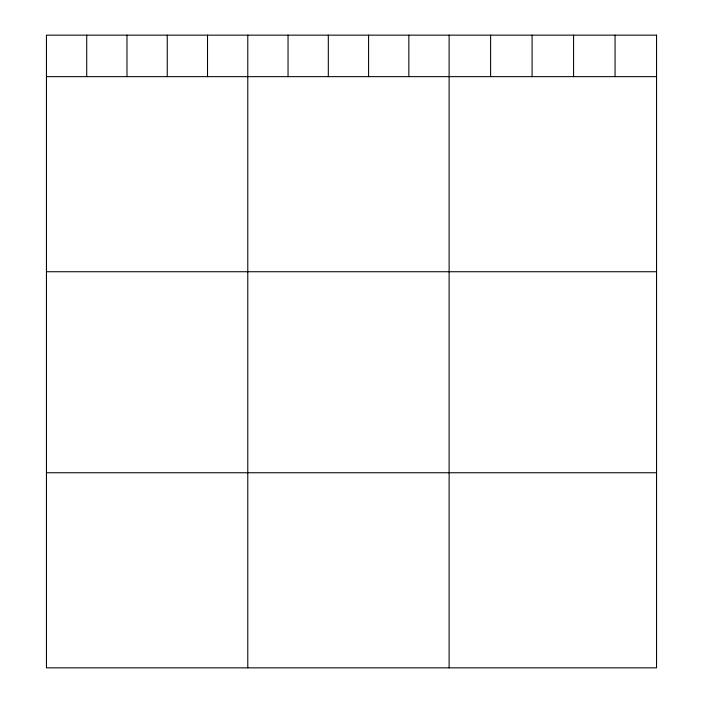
<?xml version="1.0" encoding="UTF-8"?>
<svg xmlns="http://www.w3.org/2000/svg" width="703" height="703" viewBox="0 0 703 703"><rect width="100%" height="100%" fill="white"/><g stroke="black" fill="none" stroke-linecap="round" stroke-linejoin="round"><path stroke-width="1.05" d="M46.451 76.645L656.549 76.645M46.451 271.736L656.549 271.736M46.451 472.75L656.549 472.75M615.063 35.15L615.063 76.645M573.578 35.15L573.578 76.645M532.092 35.15L532.092 76.645M490.606 35.15L490.606 76.645M449.12 35.15L449.12 667.85M408.847 35.15L408.847 76.645M368.583 35.15L368.583 76.645M328.319 35.15L328.319 76.645M288.045 35.15L288.045 76.645M247.781 35.15L247.781 667.85M207.517 35.15L207.517 76.645M167.252 35.15L167.252 76.645M126.979 35.15L126.979 76.645M86.715 35.15L86.715 76.645M656.549 35.15L46.451 35.15L46.451 667.85L656.549 667.85L656.549 35.15"/></g></svg>
